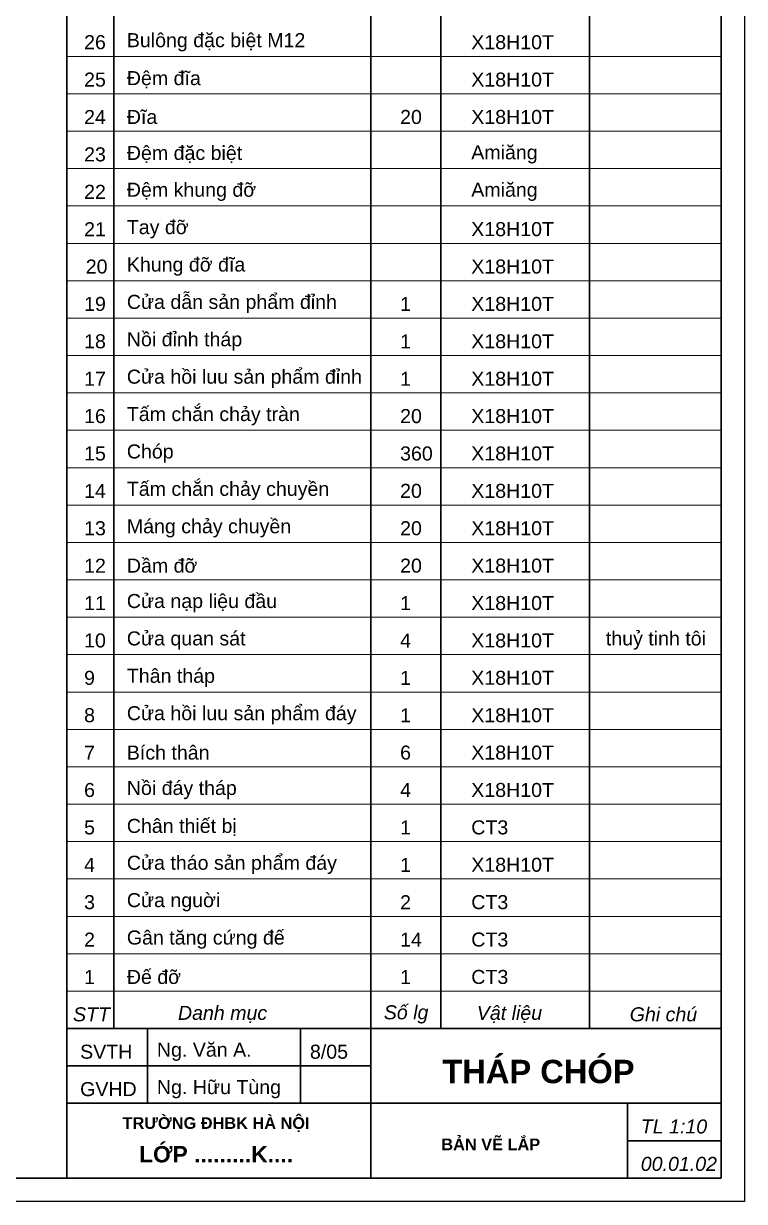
# Model space of a CAD drawing. Extents: x -45808 to 5458, y -9631 to 5897.
# Drawn here: x -41411 to -39868, y -9631 to -7111 of the extents above; entities that cross this region are included whole.
import ezdxf

# ---------------------------------------------------------------- set-up
doc = ezdxf.new("R2010")
doc.units = 0
doc.header["$LTSCALE"] = 50
doc.header["$MEASUREMENT"] = 0
doc.layers.get('0').update_dxf_attribs({"linetype": 'CONTINUOUS', "plot": 0})
doc.layers.add('Dam', color=2, linetype='CONTINUOUS', lineweight=30)
doc.layers.add('manh', color=4, linetype='CONTINUOUS', lineweight=13)

msp = doc.modelspace()

# ---------------------------------------------------------------- linework, layer by layer
msp.add_lwpolyline([(-45808, -9631.1), (-45808, -1231.1), (-39868, -1231.1), (-39868, -9631.1), (-45808, -9631.1)], close=True)
at = {"layer": 'Dam'}
for p, q in [((-39918, -1281.1), (-39918, -9581.1)), ((-41318, -6861.1), (-41318, -9581.1)), ((-41218, -6861.1), (-41218, -9261.1)), ((-40668, -6861.1), (-40668, -9581.1)), ((-40518, -6861.1), (-40518, -9261.1)), ((-40199.9, -6861.1), (-40199.9, -9261.1)), ((-39918, -9261.1), (-41318, -9261.1)), ((-41145.4, -9261.1), (-41145.4, -9421.1)), ((-40818, -9261.1), (-40818, -9421.1)), ((-40668, -9341.1), (-41318, -9341.1)), ((-39918, -9421.1), (-41318, -9421.1)), ((-40118, -9421.1), (-40118, -9581.1)), ((-39918, -9501.1), (-40118, -9501.1)), ((-45558, -9581.1), (-41318, -9581.1)), ((-39918, -9581.1), (-41318, -9581.1))]:
    msp.add_line(p, q, dxfattribs=at)
at = {"layer": 'manh'}
for p, q in [((-39918, -7181.1), (-41318, -7181.1)), ((-39918, -7261.1), (-41318, -7261.1)), ((-39918, -7341.1), (-41318, -7341.1)), ((-39918, -7421.1), (-41318, -7421.1)), ((-39918, -7501.1), (-41318, -7501.1)), ((-39918, -7581.1), (-41318, -7581.1)), ((-39918, -7581.1), (-41318, -7581.1)), ((-39918, -7661.1), (-41318, -7661.1)), ((-39918, -7661.1), (-41318, -7661.1)), ((-39918, -7741.1), (-41318, -7741.1)), ((-39918, -7821.1), (-41318, -7821.1)), ((-39918, -7901.1), (-41318, -7901.1)), ((-39918, -7981.1), (-41318, -7981.1)), ((-39918, -8061.1), (-41318, -8061.1)), ((-39918, -8141.1), (-41318, -8141.1)), ((-39918, -8221.1), (-41318, -8221.1)), ((-39918, -8301.1), (-41318, -8301.1)), ((-39918, -8381.1), (-41318, -8381.1)), ((-39918, -8461.1), (-41318, -8461.1)), ((-39918, -8541.1), (-41318, -8541.1)), ((-39918, -8621.1), (-41318, -8621.1)), ((-39918, -8701.1), (-41318, -8701.1)), ((-39918, -8781.1), (-41318, -8781.1)), ((-39918, -8861.1), (-41318, -8861.1)), ((-39918, -8941.1), (-41318, -8941.1)), ((-39918, -9021.1), (-41318, -9021.1)), ((-39918, -9101.1), (-41318, -9101.1)), ((-39918, -9181.1), (-41318, -9181.1))]:
    msp.add_line(p, q, dxfattribs=at)

# ---------------------------------------------------------------- texts
for s, insert, char_height, width, attachment_point in [('{\\f.VnArial|b0|i0|c0|p34;Bul«ng ®Æc biÖt M12}', (-41189.9, -7150.9), 30, 525.069, 4), ('{\\f.VnArial|b0|i0|c0|p34;26}', (-41281.4, -7150.9), 30, 187.104, 4), ('{\\f.VnArial|b0|i0|c0|p34;X18H10T}', (-40452.7, -7150.9), 30, 187.104, 4), ('{\\f.VnArial|b0|i0|c0|p34;25}', (-41281.4, -7230.9), 30, 187.104, 4), ('{\\f.VnArial|b0|i0|c0|p34;§Öm ®Üa}', (-41189.9, -7230.9), 30, 634.167, 4), ('{\\f.VnArial|b0|i0|c0|p34;X18H10T}', (-40452.7, -7230.9), 30, 187.104, 4), ('{\\f.VnArial|b0|i0|c0|p34;24}', (-41281.4, -7310.9), 30, 187.104, 4), ('{\\f.VnArial|b0|i0|c0|p34;§Üa}', (-41189.9, -7310.9), 30, 525.069, 4), ('{\\f.VnArial|b0|i0|c0|p34;20}', (-40605, -7310.9), 30, 187.104, 4), ('{\\f.VnArial|b0|i0|c0|p34;X18H10T}', (-40452.7, -7310.9), 30, 187.104, 4), ('{\\f.VnArial|b0|i0|c0|p34;23}', (-41281.4, -7390.9), 30, 187.104, 4), ('{\\f.VnArial|b0|i0|c0|p34;§Öm ®Æc biÖt}', (-41189.9, -7390.9), 30, 634.857, 4), ('{\\f.VnArial|b0|i0|c0|p34;Ami¨ng}', (-40452.7, -7390.9), 30, 187.104, 4), ('{\\f.VnArial|b0|i0|c0|p34;22}', (-41281.4, -7470.9), 30, 187.104, 4), ('{\\f.VnArial|b0|i0|c0|p34;§Öm khung ®ì}', (-41189.9, -7470.9), 30, 634.857, 4), ('{\\f.VnArial|b0|i0|c0|p34;Ami¨ng}', (-40452.7, -7470.9), 30, 187.104, 4), ('{\\f.VnArial|b0|i0|c0|p34;Tay ®ì}', (-41189.9, -7550.9), 30, 525.069, 4), ('{\\f.VnArial|b0|i0|c0|p34;X18H10T}', (-40452.7, -7550.9), 30, 187.104, 4), ('{\\f.VnArial|b0|i0|c0|p34;21}', (-41281.4, -7550.9), 30, 187.104, 4), ('{\\f.VnArial|b0|i0|c0|p34;Khung ®ì ®Üa}', (-41189.9, -7630.9), 30, 525.069, 4), ('{\\f.VnArial|b0|i0|c0|p34;20}', (-41277.8, -7630.9), 30, 187.104, 4), ('{\\f.VnArial|b0|i0|c0|p34;X18H10T}', (-40452.7, -7630.9), 30, 187.104, 4), ('{\\f.VnArial|b0|i0|c0|p34;Cöa dÉn s¶n phÈm ®Ønh}', (-41189.9, -7710.9), 30, 525.069, 4), ('{\\f.VnArial|b0|i0|c0|p34;19}', (-41281.4, -7710.9), 30, 187.104, 4), ('{\\f.VnArial|b0|i0|c0|p34;1}', (-40605, -7710.9), 30, 187.104, 4), ('{\\f.VnArial|b0|i0|c0|p34;X18H10T}', (-40452.7, -7710.9), 30, 187.104, 4), ('{\\f.VnArial|b0|i0|c0|p34;18}', (-41281.4, -7790.9), 30, 187.104, 4), ('{\\f.VnArial|b0|i0|c0|p34;Nåi ®Ønh th¸p}', (-41189.9, -7790.9), 30, 525.069, 4), ('{\\f.VnArial|b0|i0|c0|p34;1}', (-40605, -7790.9), 30, 187.104, 4), ('{\\f.VnArial|b0|i0|c0|p34;X18H10T}', (-40452.7, -7790.9), 30, 187.104, 4), ('{\\f.VnArial|b0|i0|c0|p34;17}', (-41281.4, -7870.9), 30, 187.104, 4), ('{\\f.VnArial|b0|i0|c0|p34;Cöa håi luu s¶n phÈm ®Ønh}', (-41189.9, -7870.9), 30, 525.069, 4), ('{\\f.VnArial|b0|i0|c0|p34;1}', (-40605, -7870.9), 30, 187.104, 4), ('{\\f.VnArial|b0|i0|c0|p34;X18H10T}', (-40452.7, -7870.9), 30, 187.104, 4), ('{\\f.VnArial|b0|i0|c0|p34;16}', (-41281.4, -7950.9), 30, 187.104, 4), ('{\\f.VnArial|b0|i0|c0|p34;TÊm ch¾n ch¶y trµn}', (-41189.9, -7950.9), 30, 525.069, 4), ('{\\f.VnArial|b0|i0|c0|p34;20}', (-40605, -7950.9), 30, 187.104, 4), ('{\\f.VnArial|b0|i0|c0|p34;X18H10T}', (-40452.7, -7950.9), 30, 187.104, 4), ('{\\f.VnArial|b0|i0|c0|p34;Chãp}', (-41189.9, -8030.9), 30, 525.069, 4), ('{\\f.VnArial|b0|i0|c0|p34;15}', (-41281.4, -8030.9), 30, 187.104, 4), ('{\\f.VnArial|b0|i0|c0|p34;360}', (-40605, -8030.9), 30, 187.104, 4), ('{\\f.VnArial|b0|i0|c0|p34;X18H10T}', (-40452.7, -8030.9), 30, 187.104, 4), ('{\\f.VnArial|b0|i0|c0|p34;TÊm ch¾n ch¶y chuyÒn}', (-41189.9, -8110.9), 30, 634.167, 4), ('{\\f.VnArial|b0|i0|c0|p34;14}', (-41281.4, -8110.9), 30, 187.104, 4), ('{\\f.VnArial|b0|i0|c0|p34;20}', (-40605, -8110.9), 30, 187.104, 4), ('{\\f.VnArial|b0|i0|c0|p34;X18H10T}', (-40452.7, -8110.9), 30, 187.104, 4), ('{\\f.VnArial|b0|i0|c0|p34;13}', (-41281.4, -8190.9), 30, 187.104, 4), ('{\\f.VnArial|b0|i0|c0|p34;M¸ng ch¶y chuyÒn}', (-41189.9, -8190.9), 30, 525.069, 4), ('{\\f.VnArial|b0|i0|c0|p34;20}', (-40605, -8190.9), 30, 187.104, 4), ('{\\f.VnArial|b0|i0|c0|p34;X18H10T}', (-40452.7, -8190.9), 30, 187.104, 4), ('{\\f.VnArial|b0|i0|c0|p34;12}', (-41281.4, -8270.9), 30, 187.104, 4), ('{\\f.VnArial|b0|i0|c0|p34;DÇm ®ì }', (-41189.9, -8270.9), 30, 525.069, 4), ('{\\f.VnArial|b0|i0|c0|p34;20}', (-40605, -8270.9), 30, 187.104, 4), ('{\\f.VnArial|b0|i0|c0|p34;X18H10T}', (-40452.7, -8270.9), 30, 187.104, 4), ('{\\f.VnArial|b0|i0|c0|p34;11}', (-41281.4, -8350.9), 30, 187.104, 4), ('{\\f.VnArial|b0|i0|c0|p34;Cöa n¹p liÖu ®Çu}', (-41189.9, -8350.9), 30, 634.857, 4), ('{\\f.VnArial|b0|i0|c0|p34;1}', (-40605, -8350.9), 30, 187.104, 4), ('{\\f.VnArial|b0|i0|c0|p34;X18H10T}', (-40452.7, -8350.9), 30, 187.104, 4), ('{\\f.VnArial|b0|i0|c0|p34;10}', (-41281.4, -8430.9), 30, 187.104, 4), ('{\\f.VnArial|b0|i0|c0|p34;Cöa quan s¸t}', (-41189.9, -8430.9), 30, 412, 4), ('{\\f.VnArial|b0|i0|c0|p34;4}', (-40605, -8430.9), 30, 187.104, 4), ('{\\f.VnArial|b0|i0|c0|p34;X18H10T}', (-40452.7, -8430.9), 30, 187.104, 4), ('{\\f.VnArial|b0|i0|c0|p34;thuû tinh t«i}', (-40164.6, -8430.9), 30, 337, 4), ('{\\f.VnArial|b0|i0|c0|p34;Th©n th¸p}', (-41189.9, -8510.9), 30, 455.696, 4), ('{\\f.VnArial|b0|i0|c0|p34;9}', (-41281.4, -8510.9), 30, 187.104, 4), ('{\\f.VnArial|b0|i0|c0|p34;1}', (-40605, -8510.9), 30, 187.104, 4), ('{\\f.VnArial|b0|i0|c0|p34;X18H10T}', (-40452.7, -8510.9), 30, 187.104, 4), ('{\\f.VnArial|b0|i0|c0|p34;Cöa håi luu s¶n phÈm ®¸y}', (-41189.9, -8590.9), 30, 602.5, 4), ('{\\f.VnArial|b0|i0|c0|p34;8}', (-41281.4, -8590.9), 30, 187.104, 4), ('{\\f.VnArial|b0|i0|c0|p34;1}', (-40605, -8590.9), 30, 187.104, 4), ('{\\f.VnArial|b0|i0|c0|p34;X18H10T}', (-40452.7, -8590.9), 30, 187.104, 4), ('{\\f.VnArial|b0|i0|c0|p34;7}', (-41281.4, -8670.9), 30, 187.104, 4), ('{\\f.VnArial|b0|i0|c0|p34;BÝch th©n}', (-41189.9, -8670.9), 30, 524.5, 4), ('{\\f.VnArial|b0|i0|c0|p34;6}', (-40605, -8670.9), 30, 187.104, 4), ('{\\f.VnArial|b0|i0|c0|p34;X18H10T}', (-40452.7, -8670.9), 30, 187.104, 4), ('{\\f.VnArial|b0|i0|c0|p34;6}', (-41281.4, -8750.9), 30, 187.104, 4), ('{\\f.VnArial|b0|i0|c0|p34;Nåi ®¸y th¸p}', (-41189.9, -8750.9), 30, 361.481, 4), ('{\\f.VnArial|b0|i0|c0|p34;4}', (-40605, -8750.9), 30, 187.104, 4), ('{\\f.VnArial|b0|i0|c0|p34;X18H10T}', (-40452.7, -8750.9), 30, 187.104, 4), ('{\\f.VnArial|b0|i0|c0|p34;5}', (-41281.4, -8830.9), 30, 187.104, 4), ('{\\f.VnArial|b0|i0|c0|p34;Ch©n thiÕt bÞ}', (-41189.9, -8830.9), 30, 487.1, 4), ('{\\f.VnArial|b0|i0|c0|p34;1}', (-40605, -8830.9), 30, 187.104, 4), ('{\\f.VnArial|b0|i0|c0|p34;CT3}', (-40452.7, -8830.9), 30, 187.104, 4), ('{\\f.VnArial|b0|i0|c0|p34;4}', (-41281.4, -8910.9), 30, 187.104, 4), ('{\\f.VnArial|b0|i0|c0|p34;Cöa th¸o s¶n phÈm ®¸y}', (-41189.9, -8910.9), 30, 547, 4), ('{\\f.VnArial|b0|i0|c0|p34;1}', (-40605, -8910.9), 30, 187.104, 4), ('{\\f.VnArial|b0|i0|c0|p34;X18H10T}', (-40452.7, -8910.9), 30, 187.104, 4), ('{\\f.VnArial|b0|i0|c0|p34;Cöa nguêi}', (-41189.9, -8990.9), 30, 412, 4), ('{\\f.VnArial|b0|i0|c0|p34;3}', (-41281.4, -8990.9), 30, 187.104, 4), ('{\\f.VnArial|b0|i0|c0|p34;2}', (-40605, -8990.9), 30, 187.104, 4), ('{\\f.VnArial|b0|i0|c0|p34;CT3}', (-40452.7, -8990.9), 30, 187.104, 4), ('{\\f.VnArial|b0|i0|c0|p34;2}', (-41281.4, -9070.9), 30, 187.104, 4), ('{\\f.VnArial|b0|i0|c0|p34;G©n t¨ng cøng ®Õ}', (-41189.9, -9070.9), 30, 499.5, 4), ('{\\f.VnArial|b0|i0|c0|p34;14}', (-40605, -9070.9), 30, 187.104, 4), ('{\\f.VnArial|b0|i0|c0|p34;CT3}', (-40452.7, -9070.9), 30, 187.104, 4), ('{\\f.VnArial|b0|i0|c0|p34;1}', (-41281.4, -9150.9), 30, 187.104, 4), ('{\\f.VnArial|b0|i0|c0|p34;§Õ ®ì}', (-41189.9, -9150.9), 30, 468, 4), ('{\\f.VnArial|b0|i0|c0|p34;1}', (-40605, -9150.9), 30, 187.104, 4), ('{\\f.VnArial|b0|i0|c0|p34;CT3}', (-40452.7, -9150.9), 30, 187.104, 4), ('{\\f.VnArial|b0|i1|c0|p34;STT}', (-41305.1, -9230.9), 30, 187.104, 4), ('{\\f.VnArial|b0|i1|c0|p34;Danh môc}', (-41080.5, -9230.9), 30, 295.086, 4), ('{\\f.VnArial|b0|i1|c0|p34;Sè lg}', (-40639.9, -9230.9), 30, 187.104, 4), ('{\\f.VnArial|b0|i1|c0|p34;VËt liÖu}', (-40440.8, -9230.9), 30, 187.104, 4), ('{\\f.VnArial|b0|i1|c0|p34;Ghi chó}', (-40113.5, -9230.9), 30, 187.104, 4), ('{\\f.VnArial|b0|i0|c0|p34;SVTH}', (-41289.9, -9310.9), 30, 187.104, 4), ('{\\f.VnArial|b0|i0|c0|p34;Ng. V¨n A.}', (-41125.5, -9310.9), 30, 272.762, 4), ('{\\f.VnArial|b0|i0|c0|p34;8/05}', (-40798, -9310.9), 30, 272.762, 4), ('{\\f.VnArialH|b1|i0|c0|p34;Th¸p Chãp}', (-40308.9, -9353.4), 50, 599.767, 5), ('{\\f.VnArial|b0|i0|c0|p34;Ng. H÷u Tïng}', (-41125.5, -9390.9), 30, 362.762, 4), ('{\\f.VnArial|b0|i0|c0|p34;GVHD}', (-41289.9, -9390.9), 30, 187.104, 4), ('{\\f.VnArialH|b1|i0|c0|p34;tr¦êng §Hbk hµ néi}', (-40998.9, -9466.6), 25, 599.767, 5), ('{\\f.VnArial|b0|i1|c0|p34;TL 1:10}', (-40089.9, -9470.9), 30, 187.104, 4), ('{\\f.VnArialH|b1|i0|c0|p34;B¶n vÏ l¾p}', (-40411, -9509), 25, 599.767, 5), ('{\\f.VnArialH|b1|i0|c0|p34;Líp .........K....}', (-40998.9, -9530.3), 35, 599.767, 5), ('{\\f.VnArial|b0|i1|c0|p34;00.01.02}', (-40089.9, -9550.9), 30, 187.104, 4)]:
    msp.add_mtext(s, dxfattribs=dict(at, insert=insert, char_height=char_height, width=width, attachment_point=attachment_point))

doc.saveas('drawing.dxf')
